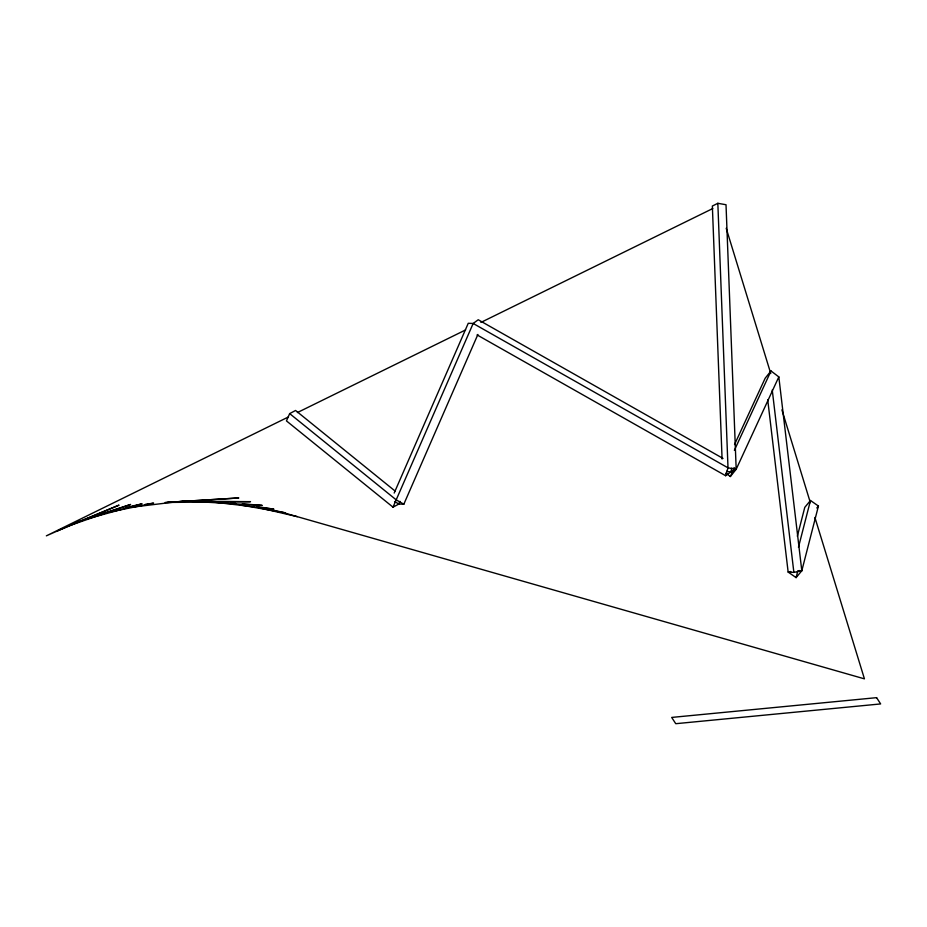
<?xml version="1.0" encoding="UTF-8"?>
<svg xmlns="http://www.w3.org/2000/svg" width="927" height="927" viewBox="0 0 927 927"><rect width="100%" height="100%" fill="white"/><g stroke="black" fill="none" stroke-linecap="round" stroke-linejoin="round"><path stroke-width="1.39" d="M797.347 536.269L804.775 507.359L810.476 500.487L818.437 506.038L801.809 570.754L796.096 577.625L788.147 572.075L767.718 399.757M798.46 547.312L810.476 500.487M796.096 577.625L797.869 570.742M477.081 334.914L725.644 475.725L728.008 467.834L717.834 203.303L726.015 204.728L736.189 469.259L730.337 476.536L725.876 473.141M731.89 468.065L730.708 472.017L725.644 475.725M394.184 493.048L468.251 323.291L473.164 323.465L728.008 467.834L736.189 469.259L778.819 376.907L771.009 370.951L765.169 378.216L734.532 444.566M395.4 491.287L295.574 410.476L289.664 413.604L286.455 420.904L393.002 507.162L398.911 504.033L400.07 501.391M394.554 501.553L398.911 504.033L403.824 504.218L477.892 334.462M393.002 507.162L473.164 323.465L478.228 319.757L723.025 458.436M398.911 504.033L399.989 501.6M734.381 450.302L771.009 370.951M730.337 476.536L733.338 470.035M816.803 507.996L818.437 506.038M717.834 203.303L712.353 206.049L722.087 459.016M288.471 416.941L46.35 535.852L79.154 521.298M297.393 412.561L465.597 329.942M480.881 322.434L712.817 208.517M57.706 530.8L119.038 505.134L69.061 525.76L130.568 504.473L93.963 516.339M87.265 518.853L142.086 503.801L125.319 507.764M790.789 571.53L788.147 572.075L793.871 572.399L801.809 570.754L778.819 376.907M111.449 511.704L153.604 503.129L145.191 504.392M131.402 507.254L176.64 501.797L188.158 501.136L250.51 501.669L165.122 502.469L238.818 497.961L166.756 502.411M167.938 502.376L188.158 501.136L262.19 505.4L242.306 503.836M798.947 570.603L801.809 570.754M230.939 502.944L235.203 503.28M212.526 501.994L273.882 509.143L256.779 506.605M726.617 471.298L730.708 472.017L736.189 469.259L733.952 467.567M233.639 503.801L236.455 504.288M239.259 504.786L285.562 512.886L268.795 509.259M257.868 507.463L297.243 516.652M284.913 513.129L864.439 678.854L814.903 517.451M403.824 504.218L396.211 499.862L289.664 413.604M726.2 228.262L770.754 373.523M781.901 409.838L810.36 502.654M772.249 390.024L793.871 572.399M876.594 697.66L671.693 717.428L675.748 723.697L880.65 703.929L876.594 697.66"/></g></svg>
